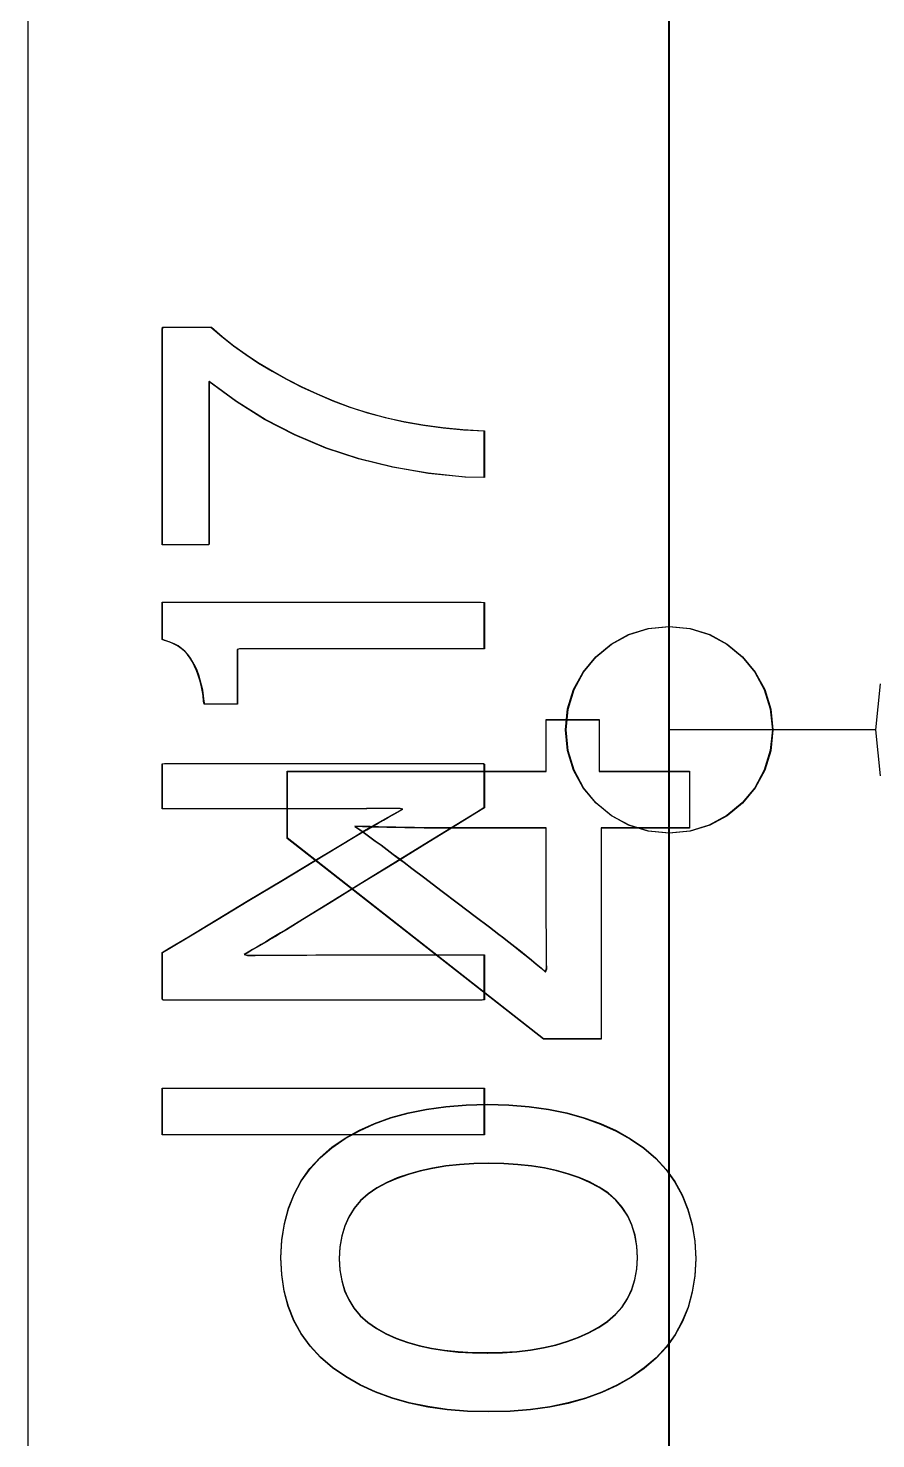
# Model space of a CAD drawing. Extents: x 1 to 47.7, y 0.2 to 35.
# Drawn here: x 34.5485 to 34.7533, y 16.0644 to 16.4053 of the extents above; entities that cross this region are included whole.
import ezdxf

# ---------------------------------------------------------------- set-up
doc = ezdxf.new("R2010")
doc.units = 0
doc.header["$MEASUREMENT"] = 0
for name, color, linetype in [('5_1___24__TARGET_LEDS___12', 7, 'CONTINUOUS'), ('6_2___8__INDEPENDENT_INPUT', 7, 'CONTINUOUS'), ('6_3___8__OPTOISO_INDEPENDE', 7, 'CONTINUOUS'), ('6_4___24__OPTOISO_INDEPEND', 7, 'CONTINUOUS'), ('6_5___8__INDEPENDENT_INPUT', 7, 'CONTINUOUS'), ('6_6___8__INDEPENDENT_INPUT', 7, 'CONTINUOUS'), ('6_7___8__OPTOISO_INDEPENDE', 7, 'CONTINUOUS'), ('6_8___8__OPTOISO_INDEPENDE', 7, 'CONTINUOUS'), ('8_0_____DWG', 7, 'CONTINUOUS')]:
    doc.layers.add(name, color=color, linetype=linetype)

msp = doc.modelspace()

# ---------------------------------------------------------------- linework, layer by layer
at = {"layer": '5_1___24__TARGET_LEDS___12'}
for points in [[(34.7534, 16.23572), (34.70342, 16.23572), (34.70344, 16.53572)], [(34.7534, 15.93573), (34.70342, 15.93573), (34.70342, 16.23572)], [(34.65869, 16.1379), (34.58095, 16.1379), (34.58095, 16.14918), (34.65869, 16.14918), (34.65869, 16.1379)]]:
    msp.add_lwpolyline(points, dxfattribs=at)
for points in [[(34.59272, 16.33306), (34.59537, 16.33077), (34.59818, 16.32856), (34.60114, 16.32642), (34.60426, 16.32436), (34.60754, 16.32238), (34.61097, 16.32048), (34.61456, 16.31865), (34.6183, 16.31691), (34.62221, 16.31524), (34.62628, 16.31372), (34.63049, 16.31238), (34.63484, 16.31121), (34.63933, 16.31021), (34.64396, 16.30939), (34.64873, 16.30875), (34.65364, 16.30828), (34.65869, 16.30798), (34.65869, 16.30755), (34.65869, 16.30639), (34.65869, 16.30473), (34.65869, 16.30279), (34.65869, 16.30079), (34.65869, 16.29897), (34.65869, 16.29753), (34.65869, 16.2967), (34.65412, 16.29683), (34.64522, 16.29773), (34.63665, 16.2992), (34.62842, 16.30123), (34.62052, 16.30384), (34.61295, 16.30701), (34.60571, 16.31074), (34.5988, 16.31505), (34.59223, 16.31992), (34.59223, 16.31841), (34.59223, 16.31439), (34.59223, 16.30864), (34.59223, 16.30192), (34.59223, 16.29501), (34.59223, 16.28868), (34.59223, 16.2837), (34.59223, 16.28084), (34.59212, 16.28045), (34.5913, 16.28045), (34.58988, 16.28045), (34.58807, 16.28045), (34.58609, 16.28045), (34.58417, 16.28045), (34.58253, 16.28045), (34.58138, 16.28045), (34.58095, 16.28045), (34.58095, 16.28246), (34.58095, 16.28782), (34.58095, 16.29548), (34.58095, 16.30444), (34.58095, 16.31365), (34.58095, 16.32209), (34.58095, 16.32873), (34.58095, 16.33254), (34.58106, 16.33306), (34.58192, 16.33306), (34.5834, 16.33306), (34.58529, 16.33306), (34.58735, 16.33306), (34.58935, 16.33306), (34.59107, 16.33306), (34.59227, 16.33306)], [(34.65869, 16.2553), (34.65641, 16.2553), (34.65034, 16.2553), (34.64165, 16.2553), (34.63151, 16.2553), (34.62107, 16.2553), (34.61151, 16.2553), (34.60398, 16.2553), (34.59966, 16.2553), (34.59907, 16.25517), (34.59907, 16.2542), (34.59907, 16.25252), (34.59907, 16.25038), (34.59907, 16.24804), (34.59907, 16.24577), (34.59907, 16.24383), (34.59907, 16.24247), (34.59907, 16.24196), (34.59876, 16.24196), (34.59794, 16.24196), (34.59677, 16.24196), (34.59541, 16.24196), (34.594, 16.24196), (34.59271, 16.24196), (34.5917, 16.24196), (34.59112, 16.24196), (34.59098, 16.24265), (34.59083, 16.244), (34.59062, 16.2453), (34.59036, 16.24655), (34.59005, 16.24777), (34.58968, 16.24893), (34.58927, 16.25005), (34.58879, 16.25112), (34.58827, 16.25214), (34.58771, 16.25309), (34.58707, 16.25395), (34.58635, 16.25473), (34.58554, 16.25542), (34.58466, 16.25602), (34.5837, 16.25654), (34.58266, 16.25697), (34.58154, 16.25732), (34.58095, 16.25755), (34.58095, 16.25821), (34.58095, 16.25936), (34.58095, 16.26083), (34.58095, 16.26243), (34.58095, 16.26398), (34.58095, 16.26531), (34.58095, 16.26624), (34.58095, 16.26659), (34.58392, 16.26659), (34.59183, 16.26659), (34.60316, 16.26659), (34.61639, 16.26659), (34.63, 16.26659), (34.64247, 16.26659), (34.65228, 16.26659), (34.65792, 16.26659), (34.65869, 16.26648), (34.65869, 16.26566), (34.65869, 16.26423), (34.65869, 16.26242), (34.65869, 16.26045), (34.65869, 16.25853), (34.65869, 16.25688), (34.65869, 16.25574)], [(34.70342, 16.26073), (34.70846, 16.26022), (34.71315, 16.25877), (34.7174, 16.25646), (34.7211, 16.25341), (34.72415, 16.24971), (34.72646, 16.24547), (34.72791, 16.24078), (34.72842, 16.23575), (34.72791, 16.2307), (34.72646, 16.22601), (34.72415, 16.22176), (34.7211, 16.21806), (34.7174, 16.215), (34.71315, 16.2127), (34.70846, 16.21125), (34.70342, 16.21074), (34.69838, 16.21125), (34.69369, 16.2127), (34.68945, 16.215), (34.68575, 16.21806), (34.68269, 16.22176), (34.68039, 16.22601), (34.67893, 16.2307), (34.67843, 16.23575), (34.67893, 16.24078), (34.68039, 16.24547), (34.68269, 16.24971), (34.68575, 16.25341), (34.68945, 16.25646), (34.69369, 16.25877), (34.69838, 16.26022)], [(34.65869, 16.21689), (34.65691, 16.2158), (34.65217, 16.21287), (34.64533, 16.20867), (34.6373, 16.20373), (34.62895, 16.19859), (34.62118, 16.1938), (34.61485, 16.1899), (34.61086, 16.18745), (34.60958, 16.18666), (34.60836, 16.18593), (34.60717, 16.18522), (34.60602, 16.18454), (34.6049, 16.18388), (34.60382, 16.18324), (34.60278, 16.18263), (34.60177, 16.18205), (34.60079, 16.18148), (34.60142, 16.18125), (34.60329, 16.18125), (34.60522, 16.18126), (34.60721, 16.18126), (34.60926, 16.18127), (34.61137, 16.18129), (34.61353, 16.18131), (34.61576, 16.18133), (34.61805, 16.18135), (34.61947, 16.18136), (34.62309, 16.18136), (34.62854, 16.18136), (34.63508, 16.18136), (34.64199, 16.18136), (34.64853, 16.18136), (34.65398, 16.18136), (34.6576, 16.18136), (34.65869, 16.18135), (34.65869, 16.18084), (34.65869, 16.17969), (34.65869, 16.17811), (34.65869, 16.17628), (34.65869, 16.17441), (34.65869, 16.1727), (34.65869, 16.17134), (34.65869, 16.17053), (34.65815, 16.1704), (34.65311, 16.1704), (34.64394, 16.1704), (34.63206, 16.1704), (34.61886, 16.1704), (34.60577, 16.1704), (34.59419, 16.1704), (34.58552, 16.1704), (34.58119, 16.1704), (34.58095, 16.17062), (34.58095, 16.17156), (34.58095, 16.17305), (34.58095, 16.17489), (34.58095, 16.17686), (34.58095, 16.17876), (34.58095, 16.18037), (34.58095, 16.18149), (34.58095, 16.18191), (34.58268, 16.18296), (34.5873, 16.18574), (34.59395, 16.18975), (34.60176, 16.19447), (34.60989, 16.19937), (34.61746, 16.20393), (34.62362, 16.20764), (34.6275, 16.20999), (34.62883, 16.21078), (34.63027, 16.21162), (34.63166, 16.21243), (34.633, 16.2132), (34.63429, 16.21394), (34.63554, 16.21464), (34.63673, 16.21531), (34.63787, 16.21594), (34.63896, 16.21654), (34.63834, 16.21677), (34.63642, 16.21675), (34.63443, 16.21673), (34.6324, 16.21671), (34.63031, 16.2167), (34.62816, 16.21669), (34.62596, 16.21668), (34.62371, 16.21668), (34.6214, 16.21667), (34.61998, 16.21667), (34.61638, 16.21667), (34.61096, 16.21667), (34.60444, 16.21667), (34.59757, 16.21667), (34.59106, 16.21667), (34.58564, 16.21667), (34.58203, 16.21667), (34.58095, 16.21668), (34.58095, 16.21719), (34.58095, 16.21834), (34.58095, 16.21992), (34.58095, 16.22175), (34.58095, 16.22362), (34.58095, 16.22533), (34.58095, 16.22669), (34.58095, 16.2275), (34.58149, 16.22763), (34.58653, 16.22763), (34.5957, 16.22763), (34.60758, 16.22763), (34.62077, 16.22763), (34.63387, 16.22763), (34.64545, 16.22763), (34.65411, 16.22763), (34.65845, 16.22763), (34.65869, 16.22743), (34.65869, 16.22655), (34.65869, 16.22516), (34.65869, 16.22344), (34.65869, 16.2216), (34.65869, 16.21983), (34.65869, 16.21833), (34.65869, 16.21728)]]:
    msp.add_lwpolyline(points, close=True, dxfattribs=at)
at = {"layer": '6_2___8__INDEPENDENT_INPUT'}
msp.add_lwpolyline([(34.68641, 16.22578), (34.70825, 16.22578), (34.70825, 16.21208), (34.68689, 16.21208), (34.68689, 16.16111), (34.67299, 16.16111), (34.61107, 16.20962), (34.61107, 16.22578), (34.6736, 16.22578), (34.6736, 16.23824), (34.68641, 16.23824), (34.68641, 16.22578)], dxfattribs=at)
for points in [[(34.62743, 16.21247), (34.62856, 16.21168), (34.62975, 16.21083), (34.63101, 16.20992), (34.63233, 16.20896), (34.63372, 16.20794), (34.63517, 16.20686), (34.63669, 16.20573), (34.63827, 16.20454), (34.63928, 16.20377), (34.64115, 16.20235), (34.64429, 16.19998), (34.64821, 16.197), (34.65243, 16.1938), (34.65649, 16.19072), (34.6599, 16.18814), (34.66218, 16.18641), (34.66309, 16.18572), (34.66461, 16.18455), (34.66607, 16.18341), (34.66746, 16.18231), (34.66879, 16.18124), (34.67005, 16.1802), (34.67125, 16.1792), (34.67238, 16.17822), (34.67344, 16.17728), (34.67373, 16.17812), (34.67373, 16.17973), (34.67372, 16.1814), (34.67371, 16.18313), (34.67369, 16.18493), (34.67367, 16.18679), (34.67365, 16.18872), (34.67362, 16.19072), (34.6736, 16.19225), (34.6736, 16.19343), (34.6736, 16.19578), (34.6736, 16.19889), (34.6736, 16.20238), (34.6736, 16.20584), (34.6736, 16.20887), (34.6736, 16.21108), (34.6736, 16.21206), (34.67278, 16.21208), (34.67007, 16.21208), (34.66603, 16.21208), (34.66121, 16.21208), (34.65619, 16.21208), (34.65153, 16.21208), (34.64781, 16.21208), (34.6456, 16.21208), (34.64417, 16.21209), (34.64179, 16.21213), (34.63948, 16.21217), (34.63726, 16.21221), (34.63513, 16.21226), (34.63308, 16.21231), (34.63111, 16.21236), (34.62923, 16.21241)], [(34.65949, 16.14528), (34.66464, 16.14515), (34.66955, 16.14476), (34.67422, 16.14411), (34.67865, 16.1432), (34.68284, 16.14202), (34.68679, 16.14059), (34.69051, 16.1389), (34.69399, 16.13695), (34.69722, 16.13473), (34.7001, 16.13226), (34.70261, 16.12954), (34.70474, 16.12657), (34.7065, 16.12335), (34.70789, 16.11989), (34.7089, 16.11618), (34.70954, 16.11222), (34.70981, 16.10802), (34.70955, 16.10386), (34.70891, 16.09994), (34.70791, 16.09626), (34.70653, 16.09283), (34.70479, 16.08965), (34.70267, 16.08671), (34.70019, 16.08401), (34.69734, 16.08155), (34.69416, 16.07934), (34.69073, 16.07739), (34.68706, 16.0757), (34.68313, 16.07427), (34.67896, 16.0731), (34.67454, 16.07219), (34.66986, 16.07154), (34.66494, 16.07115), (34.65976, 16.07102), (34.6546, 16.07115), (34.64968, 16.07155), (34.645, 16.07221), (34.64056, 16.07313), (34.63636, 16.07432), (34.6324, 16.07577), (34.62868, 16.07749), (34.6252, 16.07947), (34.62196, 16.0817), (34.61907, 16.08418), (34.61656, 16.08691), (34.61444, 16.08987), (34.61269, 16.09307), (34.61132, 16.09651), (34.61034, 16.1002), (34.60973, 16.10412), (34.60951, 16.10828), (34.60976, 16.11248), (34.61038, 16.11643), (34.61136, 16.12013), (34.61272, 16.12358), (34.61445, 16.12678), (34.61655, 16.12973), (34.61902, 16.13243), (34.62186, 16.13487), (34.62504, 16.13706), (34.62848, 16.13899), (34.63217, 16.14065), (34.6361, 16.14207), (34.64028, 16.14322), (34.64471, 16.14412), (34.64939, 16.14476), (34.65432, 16.14515)], [(34.65976, 16.13104), (34.65614, 16.13096), (34.65268, 16.13074), (34.64936, 16.13038), (34.6462, 16.12987), (34.6432, 16.12922), (34.64034, 16.12842), (34.63764, 16.12747), (34.63509, 16.12637), (34.63271, 16.12511), (34.63061, 16.12365), (34.62878, 16.122), (34.62722, 16.12015), (34.62595, 16.11811), (34.62495, 16.11588), (34.62423, 16.11345), (34.62378, 16.11083), (34.62362, 16.10802), (34.62378, 16.10525), (34.62422, 16.10267), (34.62493, 16.10028), (34.62592, 16.09808), (34.62718, 16.09606), (34.62871, 16.09424), (34.63052, 16.09261), (34.63259, 16.09117), (34.63492, 16.0899), (34.63742, 16.08879), (34.64009, 16.08782), (34.64291, 16.08701), (34.6459, 16.08635), (34.64905, 16.08585), (34.65237, 16.0855), (34.65585, 16.0853), (34.65949, 16.08526), (34.66309, 16.08534), (34.66653, 16.08556), (34.66982, 16.08594), (34.67295, 16.08648), (34.67593, 16.08717), (34.67875, 16.08801), (34.68141, 16.089), (34.68392, 16.09015), (34.68631, 16.09144), (34.68848, 16.09289), (34.69037, 16.09453), (34.69198, 16.09636), (34.6933, 16.09837), (34.69433, 16.10057), (34.69507, 16.10295), (34.69553, 16.10552), (34.69571, 16.10828), (34.69554, 16.11109), (34.69508, 16.1137), (34.69435, 16.11612), (34.69333, 16.11834), (34.69203, 16.12037), (34.69044, 16.1222), (34.68858, 16.12383), (34.68643, 16.12526), (34.68407, 16.12649), (34.68159, 16.12756), (34.67895, 16.12848), (34.67615, 16.12926), (34.6732, 16.1299), (34.67008, 16.1304), (34.6668, 16.13075), (34.66336, 16.13096)]]:
    msp.add_lwpolyline(points, close=True, dxfattribs=at)
at = {"layer": '6_3___8__OPTOISO_INDEPENDE'}
msp.add_lwpolyline([(34.68641, 16.22578), (34.70825, 16.22578), (34.70825, 16.21208), (34.68689, 16.21208), (34.68689, 16.16111), (34.67299, 16.16111), (34.61107, 16.20962), (34.61107, 16.22578), (34.6736, 16.22578), (34.6736, 16.23824), (34.68641, 16.23824), (34.68641, 16.22578)], dxfattribs=at)
for points in [[(34.62743, 16.21247), (34.62856, 16.21168), (34.62975, 16.21083), (34.63101, 16.20992), (34.63233, 16.20896), (34.63372, 16.20794), (34.63517, 16.20686), (34.63669, 16.20573), (34.63827, 16.20454), (34.63928, 16.20377), (34.64115, 16.20235), (34.64429, 16.19998), (34.64821, 16.197), (34.65243, 16.1938), (34.65649, 16.19072), (34.6599, 16.18814), (34.66218, 16.18641), (34.66309, 16.18572), (34.66461, 16.18455), (34.66607, 16.18341), (34.66746, 16.18231), (34.66879, 16.18124), (34.67005, 16.1802), (34.67125, 16.1792), (34.67238, 16.17822), (34.67344, 16.17728), (34.67373, 16.17812), (34.67373, 16.17973), (34.67372, 16.1814), (34.67371, 16.18313), (34.67369, 16.18493), (34.67367, 16.18679), (34.67365, 16.18872), (34.67362, 16.19072), (34.6736, 16.19225), (34.6736, 16.19343), (34.6736, 16.19578), (34.6736, 16.19889), (34.6736, 16.20238), (34.6736, 16.20584), (34.6736, 16.20887), (34.6736, 16.21108), (34.6736, 16.21206), (34.67278, 16.21208), (34.67007, 16.21208), (34.66603, 16.21208), (34.66121, 16.21208), (34.65619, 16.21208), (34.65153, 16.21208), (34.64781, 16.21208), (34.6456, 16.21208), (34.64417, 16.21209), (34.64179, 16.21213), (34.63948, 16.21217), (34.63726, 16.21221), (34.63513, 16.21226), (34.63308, 16.21231), (34.63111, 16.21236), (34.62923, 16.21241)], [(34.65949, 16.14528), (34.66464, 16.14515), (34.66955, 16.14476), (34.67422, 16.14411), (34.67865, 16.1432), (34.68284, 16.14202), (34.68679, 16.14059), (34.69051, 16.1389), (34.69399, 16.13695), (34.69722, 16.13473), (34.7001, 16.13226), (34.70261, 16.12954), (34.70474, 16.12657), (34.7065, 16.12335), (34.70789, 16.11989), (34.7089, 16.11618), (34.70954, 16.11222), (34.70981, 16.10802), (34.70955, 16.10386), (34.70891, 16.09994), (34.70791, 16.09626), (34.70653, 16.09283), (34.70479, 16.08965), (34.70267, 16.08671), (34.70019, 16.08401), (34.69734, 16.08155), (34.69416, 16.07934), (34.69073, 16.07739), (34.68706, 16.0757), (34.68313, 16.07427), (34.67896, 16.0731), (34.67454, 16.07219), (34.66986, 16.07154), (34.66494, 16.07115), (34.65976, 16.07102), (34.6546, 16.07115), (34.64968, 16.07155), (34.645, 16.07221), (34.64056, 16.07313), (34.63636, 16.07432), (34.6324, 16.07577), (34.62868, 16.07749), (34.6252, 16.07947), (34.62196, 16.0817), (34.61907, 16.08418), (34.61656, 16.08691), (34.61444, 16.08987), (34.61269, 16.09307), (34.61132, 16.09651), (34.61034, 16.1002), (34.60973, 16.10412), (34.60951, 16.10828), (34.60976, 16.11248), (34.61038, 16.11643), (34.61136, 16.12013), (34.61272, 16.12358), (34.61445, 16.12678), (34.61655, 16.12973), (34.61902, 16.13243), (34.62186, 16.13487), (34.62504, 16.13706), (34.62848, 16.13899), (34.63217, 16.14065), (34.6361, 16.14207), (34.64028, 16.14322), (34.64471, 16.14412), (34.64939, 16.14476), (34.65432, 16.14515)], [(34.65976, 16.13104), (34.65614, 16.13096), (34.65268, 16.13074), (34.64936, 16.13038), (34.6462, 16.12987), (34.6432, 16.12922), (34.64034, 16.12842), (34.63764, 16.12747), (34.63509, 16.12637), (34.63271, 16.12511), (34.63061, 16.12365), (34.62878, 16.122), (34.62722, 16.12015), (34.62595, 16.11811), (34.62495, 16.11588), (34.62423, 16.11345), (34.62378, 16.11083), (34.62362, 16.10802), (34.62378, 16.10525), (34.62422, 16.10267), (34.62493, 16.10028), (34.62592, 16.09808), (34.62718, 16.09606), (34.62871, 16.09424), (34.63052, 16.09261), (34.63259, 16.09117), (34.63492, 16.0899), (34.63742, 16.08879), (34.64009, 16.08782), (34.64291, 16.08701), (34.6459, 16.08635), (34.64905, 16.08585), (34.65237, 16.0855), (34.65585, 16.0853), (34.65949, 16.08526), (34.66309, 16.08534), (34.66653, 16.08556), (34.66982, 16.08594), (34.67295, 16.08648), (34.67593, 16.08717), (34.67875, 16.08801), (34.68141, 16.089), (34.68392, 16.09015), (34.68631, 16.09144), (34.68848, 16.09289), (34.69037, 16.09453), (34.69198, 16.09636), (34.6933, 16.09837), (34.69433, 16.10057), (34.69507, 16.10295), (34.69553, 16.10552), (34.69571, 16.10828), (34.69554, 16.11109), (34.69508, 16.1137), (34.69435, 16.11612), (34.69333, 16.11834), (34.69203, 16.12037), (34.69044, 16.1222), (34.68858, 16.12383), (34.68643, 16.12526), (34.68407, 16.12649), (34.68159, 16.12756), (34.67895, 16.12848), (34.67615, 16.12926), (34.6732, 16.1299), (34.67008, 16.1304), (34.6668, 16.13075), (34.66336, 16.13096)]]:
    msp.add_lwpolyline(points, close=True, dxfattribs=at)
at = {"layer": '6_4___24__OPTOISO_INDEPEND'}
for points in [[(34.75327, 16.23574), (34.70329, 16.23574), (34.70331, 16.53573)], [(34.75439, 16.22465), (34.75327, 16.23574), (34.75439, 16.24683)], [(34.75327, 15.93574), (34.70329, 15.93574), (34.70329, 16.23574)], [(34.65857, 16.13791), (34.58082, 16.13791), (34.58082, 16.1492), (34.65857, 16.1492), (34.65857, 16.13791)]]:
    msp.add_lwpolyline(points, dxfattribs=at)
for points in [[(34.5926, 16.33308), (34.59525, 16.33078), (34.59806, 16.32857), (34.60102, 16.32643), (34.60414, 16.32437), (34.60742, 16.32239), (34.61085, 16.32049), (34.61443, 16.31867), (34.61817, 16.31692), (34.62209, 16.31526), (34.62616, 16.31374), (34.63037, 16.31239), (34.63472, 16.31122), (34.63921, 16.31023), (34.64384, 16.30941), (34.64861, 16.30877), (34.65352, 16.30829), (34.65857, 16.308), (34.65857, 16.30756), (34.65857, 16.3064), (34.65857, 16.30474), (34.65857, 16.3028), (34.65857, 16.30081), (34.65857, 16.29898), (34.65857, 16.29754), (34.65857, 16.29672), (34.654, 16.29684), (34.6451, 16.29774), (34.63653, 16.29921), (34.6283, 16.30125), (34.62039, 16.30385), (34.61282, 16.30702), (34.60559, 16.31076), (34.59868, 16.31506), (34.59211, 16.31993), (34.59211, 16.31842), (34.59211, 16.31441), (34.59211, 16.30865), (34.59211, 16.30194), (34.59211, 16.29503), (34.59211, 16.2887), (34.59211, 16.28372), (34.59211, 16.28086), (34.592, 16.28046), (34.59118, 16.28046), (34.58975, 16.28046), (34.58794, 16.28046), (34.58597, 16.28046), (34.58405, 16.28046), (34.5824, 16.28046), (34.58126, 16.28046), (34.58082, 16.28046), (34.58082, 16.28248), (34.58082, 16.28783), (34.58082, 16.2955), (34.58082, 16.30445), (34.58082, 16.31366), (34.58082, 16.3221), (34.58082, 16.32874), (34.58082, 16.33255), (34.58094, 16.33308), (34.58179, 16.33308), (34.58328, 16.33308), (34.58517, 16.33308), (34.58723, 16.33308), (34.58923, 16.33308), (34.59095, 16.33308), (34.59215, 16.33308)], [(34.65857, 16.25532), (34.65629, 16.25532), (34.65022, 16.25532), (34.64153, 16.25532), (34.63138, 16.25532), (34.62095, 16.25532), (34.61138, 16.25532), (34.60386, 16.25532), (34.59954, 16.25532), (34.59894, 16.25518), (34.59894, 16.25422), (34.59894, 16.25253), (34.59894, 16.25039), (34.59894, 16.24806), (34.59894, 16.24578), (34.59894, 16.24384), (34.59894, 16.24248), (34.59894, 16.24197), (34.59864, 16.24197), (34.59782, 16.24197), (34.59665, 16.24197), (34.59528, 16.24197), (34.59388, 16.24197), (34.59259, 16.24197), (34.59158, 16.24197), (34.591, 16.24197), (34.59086, 16.24266), (34.5907, 16.24401), (34.5905, 16.24532), (34.59024, 16.24657), (34.58993, 16.24778), (34.58956, 16.24895), (34.58914, 16.25006), (34.58867, 16.25113), (34.58815, 16.25216), (34.58759, 16.2531), (34.58694, 16.25397), (34.58622, 16.25474), (34.58542, 16.25543), (34.58454, 16.25604), (34.58358, 16.25656), (34.58254, 16.25699), (34.58141, 16.25733), (34.58082, 16.25756), (34.58082, 16.25823), (34.58082, 16.25938), (34.58082, 16.26084), (34.58082, 16.26244), (34.58082, 16.26399), (34.58082, 16.26532), (34.58082, 16.26625), (34.58082, 16.2666), (34.5838, 16.2666), (34.59171, 16.2666), (34.60304, 16.2666), (34.61627, 16.2666), (34.62988, 16.2666), (34.64235, 16.2666), (34.65216, 16.2666), (34.65779, 16.2666), (34.65857, 16.26649), (34.65857, 16.26567), (34.65857, 16.26425), (34.65857, 16.26244), (34.65857, 16.26046), (34.65857, 16.25854), (34.65857, 16.2569), (34.65857, 16.25575)], [(34.70329, 16.26075), (34.70833, 16.26024), (34.71302, 16.25878), (34.71727, 16.25648), (34.72097, 16.25342), (34.72402, 16.24972), (34.72633, 16.24548), (34.72778, 16.24079), (34.72829, 16.23576), (34.72778, 16.23072), (34.72633, 16.22602), (34.72402, 16.22177), (34.72097, 16.21807), (34.71727, 16.21502), (34.71302, 16.21272), (34.70833, 16.21126), (34.70329, 16.21075), (34.69825, 16.21126), (34.69356, 16.21272), (34.68932, 16.21502), (34.68562, 16.21807), (34.68256, 16.22177), (34.68026, 16.22602), (34.6788, 16.23072), (34.6783, 16.23576), (34.6788, 16.24079), (34.68026, 16.24548), (34.68256, 16.24972), (34.68562, 16.25342), (34.68932, 16.25648), (34.69356, 16.25878), (34.69825, 16.26024)], [(34.65857, 16.21691), (34.65679, 16.21581), (34.65204, 16.21289), (34.64521, 16.20868), (34.63718, 16.20374), (34.62883, 16.1986), (34.62105, 16.19381), (34.61473, 16.18992), (34.61074, 16.18746), (34.60945, 16.18668), (34.60823, 16.18594), (34.60705, 16.18524), (34.6059, 16.18455), (34.60478, 16.18389), (34.6037, 16.18326), (34.60266, 16.18265), (34.60164, 16.18206), (34.60067, 16.1815), (34.6013, 16.18126), (34.60317, 16.18126), (34.6051, 16.18127), (34.60709, 16.18128), (34.60914, 16.18129), (34.61125, 16.1813), (34.61342, 16.18132), (34.61565, 16.18134), (34.61794, 16.18137), (34.61937, 16.18137), (34.62298, 16.18137), (34.62843, 16.18137), (34.63497, 16.18137), (34.64187, 16.18137), (34.64841, 16.18137), (34.65386, 16.18137), (34.65748, 16.18137), (34.65857, 16.18136), (34.65857, 16.18085), (34.65857, 16.17971), (34.65857, 16.17812), (34.65857, 16.17629), (34.65857, 16.17442), (34.65857, 16.17271), (34.65857, 16.17135), (34.65857, 16.17055), (34.65802, 16.17041), (34.65299, 16.17041), (34.64382, 16.17041), (34.63194, 16.17041), (34.61874, 16.17041), (34.60565, 16.17041), (34.59406, 16.17041), (34.5854, 16.17041), (34.58107, 16.17041), (34.58082, 16.17063), (34.58082, 16.17157), (34.58082, 16.17307), (34.58082, 16.1749), (34.58082, 16.17687), (34.58082, 16.17877), (34.58082, 16.18038), (34.58082, 16.18151), (34.58082, 16.18193), (34.58256, 16.18297), (34.58718, 16.18576), (34.59383, 16.18977), (34.60164, 16.19448), (34.60977, 16.19938), (34.61734, 16.20394), (34.6235, 16.20766), (34.62738, 16.21), (34.6287, 16.21079), (34.63014, 16.21163), (34.63154, 16.21244), (34.63288, 16.21321), (34.63417, 16.21395), (34.63541, 16.21465), (34.63661, 16.21532), (34.63775, 16.21595), (34.63884, 16.21655), (34.63822, 16.21678), (34.63629, 16.21676), (34.63431, 16.21674), (34.63228, 16.21673), (34.63019, 16.21671), (34.62804, 16.2167), (34.62584, 16.2167), (34.62359, 16.21669), (34.62128, 16.21669), (34.61986, 16.21669), (34.61625, 16.21669), (34.61083, 16.21669), (34.60432, 16.21669), (34.59745, 16.21669), (34.59093, 16.21669), (34.58551, 16.21669), (34.58191, 16.21669), (34.58082, 16.2167), (34.58082, 16.2172), (34.58082, 16.21835), (34.58082, 16.21994), (34.58082, 16.22176), (34.58082, 16.22363), (34.58082, 16.22535), (34.58082, 16.22671), (34.58082, 16.22751), (34.58137, 16.22765), (34.58641, 16.22765), (34.59557, 16.22765), (34.60746, 16.22765), (34.62065, 16.22765), (34.63375, 16.22765), (34.64533, 16.22765), (34.65399, 16.22765), (34.65832, 16.22765), (34.65857, 16.22744), (34.65857, 16.22656), (34.65857, 16.22517), (34.65857, 16.22346), (34.65857, 16.22162), (34.65857, 16.21985), (34.65857, 16.21834), (34.65857, 16.2173)]]:
    msp.add_lwpolyline(points, close=True, dxfattribs=at)
at = {"layer": '6_5___8__INDEPENDENT_INPUT'}
msp.add_lwpolyline([(34.68641, 16.22568), (34.70825, 16.22568), (34.70825, 16.21198), (34.68689, 16.21198), (34.68689, 16.16101), (34.67299, 16.16101), (34.61107, 16.20953), (34.61107, 16.22568), (34.6736, 16.22568), (34.6736, 16.23815), (34.68641, 16.23815), (34.68641, 16.22568)], dxfattribs=at)
for points in [[(34.62743, 16.21238), (34.62856, 16.21158), (34.62975, 16.21074), (34.63101, 16.20983), (34.63233, 16.20887), (34.63372, 16.20785), (34.63517, 16.20677), (34.63669, 16.20563), (34.63827, 16.20444), (34.63928, 16.20367), (34.64115, 16.20226), (34.64429, 16.19988), (34.64821, 16.19691), (34.65243, 16.1937), (34.65649, 16.19063), (34.6599, 16.18804), (34.66218, 16.18632), (34.66309, 16.18562), (34.66461, 16.18445), (34.66607, 16.18332), (34.66746, 16.18222), (34.66879, 16.18115), (34.67005, 16.18011), (34.67125, 16.1791), (34.67238, 16.17813), (34.67344, 16.17718), (34.67373, 16.17803), (34.67373, 16.17963), (34.67372, 16.1813), (34.67371, 16.18304), (34.67369, 16.18484), (34.67367, 16.1867), (34.67365, 16.18863), (34.67362, 16.19062), (34.6736, 16.19215), (34.6736, 16.19333), (34.6736, 16.19568), (34.6736, 16.1988), (34.6736, 16.20229), (34.6736, 16.20575), (34.6736, 16.20878), (34.6736, 16.21098), (34.6736, 16.21196), (34.67278, 16.21198), (34.67007, 16.21198), (34.66603, 16.21198), (34.66121, 16.21198), (34.65619, 16.21198), (34.65153, 16.21198), (34.64781, 16.21198), (34.6456, 16.21198), (34.64417, 16.212), (34.64179, 16.21203), (34.63948, 16.21207), (34.63726, 16.21212), (34.63513, 16.21216), (34.63308, 16.21221), (34.63111, 16.21226), (34.62923, 16.21232)], [(34.65949, 16.14518), (34.66464, 16.14505), (34.66955, 16.14466), (34.67422, 16.14401), (34.67865, 16.1431), (34.68284, 16.14193), (34.68679, 16.1405), (34.69051, 16.13881), (34.69399, 16.13686), (34.69722, 16.13464), (34.7001, 16.13217), (34.70261, 16.12944), (34.70474, 16.12648), (34.7065, 16.12326), (34.70789, 16.1198), (34.7089, 16.11609), (34.70954, 16.11213), (34.70981, 16.10792), (34.70955, 16.10376), (34.70891, 16.09984), (34.70791, 16.09617), (34.70653, 16.09274), (34.70479, 16.08955), (34.70267, 16.08661), (34.70019, 16.08391), (34.69734, 16.08146), (34.69416, 16.07925), (34.69073, 16.0773), (34.68706, 16.07561), (34.68313, 16.07418), (34.67896, 16.073), (34.67454, 16.07209), (34.66986, 16.07144), (34.66494, 16.07105), (34.65976, 16.07092), (34.6546, 16.07106), (34.64968, 16.07145), (34.645, 16.07211), (34.64056, 16.07304), (34.63636, 16.07423), (34.6324, 16.07568), (34.62868, 16.07739), (34.6252, 16.07937), (34.62196, 16.08161), (34.61907, 16.08409), (34.61656, 16.08681), (34.61444, 16.08977), (34.61269, 16.09298), (34.61132, 16.09642), (34.61034, 16.1001), (34.60973, 16.10402), (34.60951, 16.10818), (34.60976, 16.11238), (34.61038, 16.11634), (34.61136, 16.12004), (34.61272, 16.12349), (34.61445, 16.12669), (34.61655, 16.12964), (34.61902, 16.13233), (34.62186, 16.13478), (34.62504, 16.13696), (34.62848, 16.13889), (34.63217, 16.14056), (34.6361, 16.14197), (34.64028, 16.14313), (34.64471, 16.14403), (34.64939, 16.14467), (34.65432, 16.14505)], [(34.65976, 16.13094), (34.65614, 16.13087), (34.65268, 16.13065), (34.64936, 16.13029), (34.6462, 16.12978), (34.6432, 16.12912), (34.64034, 16.12832), (34.63764, 16.12737), (34.63509, 16.12628), (34.63271, 16.12502), (34.63061, 16.12356), (34.62878, 16.1219), (34.62722, 16.12006), (34.62595, 16.11802), (34.62495, 16.11578), (34.62423, 16.11336), (34.62378, 16.11074), (34.62362, 16.10792), (34.62378, 16.10516), (34.62422, 16.10258), (34.62493, 16.10018), (34.62592, 16.09798), (34.62718, 16.09597), (34.62871, 16.09415), (34.63052, 16.09252), (34.63259, 16.09108), (34.63492, 16.08981), (34.63742, 16.08869), (34.64009, 16.08773), (34.64291, 16.08691), (34.6459, 16.08626), (34.64905, 16.08575), (34.65237, 16.0854), (34.65585, 16.08521), (34.65949, 16.08516), (34.66309, 16.08524), (34.66653, 16.08547), (34.66982, 16.08585), (34.67295, 16.08638), (34.67593, 16.08707), (34.67875, 16.08791), (34.68141, 16.08891), (34.68392, 16.09005), (34.68631, 16.09134), (34.68848, 16.0928), (34.69037, 16.09444), (34.69198, 16.09626), (34.6933, 16.09828), (34.69433, 16.10047), (34.69507, 16.10286), (34.69553, 16.10543), (34.69571, 16.10818), (34.69554, 16.11099), (34.69508, 16.11361), (34.69435, 16.11603), (34.69333, 16.11825), (34.69203, 16.12027), (34.69044, 16.1221), (34.68858, 16.12373), (34.68643, 16.12517), (34.68407, 16.1264), (34.68159, 16.12746), (34.67895, 16.12839), (34.67615, 16.12917), (34.6732, 16.12981), (34.67008, 16.1303), (34.6668, 16.13066), (34.66336, 16.13087)]]:
    msp.add_lwpolyline(points, close=True, dxfattribs=at)
at = {"layer": '6_6___8__INDEPENDENT_INPUT'}
msp.add_lwpolyline([(34.68641, 16.22578), (34.70825, 16.22578), (34.70825, 16.21208), (34.68689, 16.21208), (34.68689, 16.16111), (34.67299, 16.16111), (34.61107, 16.20962), (34.61107, 16.22578), (34.6736, 16.22578), (34.6736, 16.23824), (34.68641, 16.23824), (34.68641, 16.22578)], dxfattribs=at)
for points in [[(34.62743, 16.21247), (34.62856, 16.21168), (34.62975, 16.21083), (34.63101, 16.20992), (34.63233, 16.20896), (34.63372, 16.20794), (34.63517, 16.20686), (34.63669, 16.20573), (34.63827, 16.20454), (34.63928, 16.20377), (34.64115, 16.20235), (34.64429, 16.19998), (34.64821, 16.197), (34.65243, 16.1938), (34.65649, 16.19072), (34.6599, 16.18814), (34.66218, 16.18641), (34.66309, 16.18572), (34.66461, 16.18455), (34.66607, 16.18341), (34.66746, 16.18231), (34.66879, 16.18124), (34.67005, 16.1802), (34.67125, 16.1792), (34.67238, 16.17822), (34.67344, 16.17728), (34.67373, 16.17812), (34.67373, 16.17973), (34.67372, 16.1814), (34.67371, 16.18313), (34.67369, 16.18493), (34.67367, 16.18679), (34.67365, 16.18872), (34.67362, 16.19072), (34.6736, 16.19225), (34.6736, 16.19343), (34.6736, 16.19578), (34.6736, 16.19889), (34.6736, 16.20238), (34.6736, 16.20584), (34.6736, 16.20887), (34.6736, 16.21108), (34.6736, 16.21206), (34.67278, 16.21208), (34.67007, 16.21208), (34.66603, 16.21208), (34.66121, 16.21208), (34.65619, 16.21208), (34.65153, 16.21208), (34.64781, 16.21208), (34.6456, 16.21208), (34.64417, 16.21209), (34.64179, 16.21213), (34.63948, 16.21217), (34.63726, 16.21221), (34.63513, 16.21226), (34.63308, 16.21231), (34.63111, 16.21236), (34.62923, 16.21241)], [(34.65949, 16.14528), (34.66464, 16.14515), (34.66955, 16.14476), (34.67422, 16.14411), (34.67865, 16.1432), (34.68284, 16.14202), (34.68679, 16.14059), (34.69051, 16.1389), (34.69399, 16.13695), (34.69722, 16.13473), (34.7001, 16.13226), (34.70261, 16.12954), (34.70474, 16.12657), (34.7065, 16.12335), (34.70789, 16.11989), (34.7089, 16.11618), (34.70954, 16.11222), (34.70981, 16.10802), (34.70955, 16.10386), (34.70891, 16.09994), (34.70791, 16.09626), (34.70653, 16.09283), (34.70479, 16.08965), (34.70267, 16.08671), (34.70019, 16.08401), (34.69734, 16.08155), (34.69416, 16.07934), (34.69073, 16.07739), (34.68706, 16.0757), (34.68313, 16.07427), (34.67896, 16.0731), (34.67454, 16.07219), (34.66986, 16.07154), (34.66494, 16.07115), (34.65976, 16.07102), (34.6546, 16.07115), (34.64968, 16.07155), (34.645, 16.07221), (34.64056, 16.07313), (34.63636, 16.07432), (34.6324, 16.07577), (34.62868, 16.07749), (34.6252, 16.07947), (34.62196, 16.0817), (34.61907, 16.08418), (34.61656, 16.08691), (34.61444, 16.08987), (34.61269, 16.09307), (34.61132, 16.09651), (34.61034, 16.1002), (34.60973, 16.10412), (34.60951, 16.10828), (34.60976, 16.11248), (34.61038, 16.11643), (34.61136, 16.12013), (34.61272, 16.12358), (34.61445, 16.12678), (34.61655, 16.12973), (34.61902, 16.13243), (34.62186, 16.13487), (34.62504, 16.13706), (34.62848, 16.13899), (34.63217, 16.14065), (34.6361, 16.14207), (34.64028, 16.14322), (34.64471, 16.14412), (34.64939, 16.14476), (34.65432, 16.14515)], [(34.65976, 16.13104), (34.65614, 16.13096), (34.65268, 16.13074), (34.64936, 16.13038), (34.6462, 16.12987), (34.6432, 16.12922), (34.64034, 16.12842), (34.63764, 16.12747), (34.63509, 16.12637), (34.63271, 16.12511), (34.63061, 16.12365), (34.62878, 16.122), (34.62722, 16.12015), (34.62595, 16.11811), (34.62495, 16.11588), (34.62423, 16.11345), (34.62378, 16.11083), (34.62362, 16.10802), (34.62378, 16.10525), (34.62422, 16.10267), (34.62493, 16.10028), (34.62592, 16.09808), (34.62718, 16.09606), (34.62871, 16.09424), (34.63052, 16.09261), (34.63259, 16.09117), (34.63492, 16.0899), (34.63742, 16.08879), (34.64009, 16.08782), (34.64291, 16.08701), (34.6459, 16.08635), (34.64905, 16.08585), (34.65237, 16.0855), (34.65585, 16.0853), (34.65949, 16.08526), (34.66309, 16.08534), (34.66653, 16.08556), (34.66982, 16.08594), (34.67295, 16.08648), (34.67593, 16.08717), (34.67875, 16.08801), (34.68141, 16.089), (34.68392, 16.09015), (34.68631, 16.09144), (34.68848, 16.09289), (34.69037, 16.09453), (34.69198, 16.09636), (34.6933, 16.09837), (34.69433, 16.10057), (34.69507, 16.10295), (34.69553, 16.10552), (34.69571, 16.10828), (34.69554, 16.11109), (34.69508, 16.1137), (34.69435, 16.11612), (34.69333, 16.11834), (34.69203, 16.12037), (34.69044, 16.1222), (34.68858, 16.12383), (34.68643, 16.12526), (34.68407, 16.12649), (34.68159, 16.12756), (34.67895, 16.12848), (34.67615, 16.12926), (34.6732, 16.1299), (34.67008, 16.1304), (34.6668, 16.13075), (34.66336, 16.13096)]]:
    msp.add_lwpolyline(points, close=True, dxfattribs=at)
at = {"layer": '6_7___8__OPTOISO_INDEPENDE'}
msp.add_lwpolyline([(34.68641, 16.22578), (34.70825, 16.22578), (34.70825, 16.21208), (34.68689, 16.21208), (34.68689, 16.16111), (34.67299, 16.16111), (34.61107, 16.20962), (34.61107, 16.22578), (34.6736, 16.22578), (34.6736, 16.23824), (34.68641, 16.23824), (34.68641, 16.22578)], dxfattribs=at)
for points in [[(34.62743, 16.21247), (34.62856, 16.21168), (34.62975, 16.21083), (34.63101, 16.20992), (34.63233, 16.20896), (34.63372, 16.20794), (34.63517, 16.20686), (34.63669, 16.20573), (34.63827, 16.20454), (34.63928, 16.20377), (34.64115, 16.20235), (34.64429, 16.19998), (34.64821, 16.197), (34.65243, 16.1938), (34.65649, 16.19072), (34.6599, 16.18814), (34.66218, 16.18641), (34.66309, 16.18572), (34.66461, 16.18455), (34.66607, 16.18341), (34.66746, 16.18231), (34.66879, 16.18124), (34.67005, 16.1802), (34.67125, 16.1792), (34.67238, 16.17822), (34.67344, 16.17728), (34.67373, 16.17812), (34.67373, 16.17973), (34.67372, 16.1814), (34.67371, 16.18313), (34.67369, 16.18493), (34.67367, 16.18679), (34.67365, 16.18872), (34.67362, 16.19072), (34.6736, 16.19225), (34.6736, 16.19343), (34.6736, 16.19578), (34.6736, 16.19889), (34.6736, 16.20238), (34.6736, 16.20584), (34.6736, 16.20887), (34.6736, 16.21108), (34.6736, 16.21206), (34.67278, 16.21208), (34.67007, 16.21208), (34.66603, 16.21208), (34.66121, 16.21208), (34.65619, 16.21208), (34.65153, 16.21208), (34.64781, 16.21208), (34.6456, 16.21208), (34.64417, 16.21209), (34.64179, 16.21213), (34.63948, 16.21217), (34.63726, 16.21221), (34.63513, 16.21226), (34.63308, 16.21231), (34.63111, 16.21236), (34.62923, 16.21241)], [(34.65949, 16.14528), (34.66464, 16.14515), (34.66955, 16.14476), (34.67422, 16.14411), (34.67865, 16.1432), (34.68284, 16.14202), (34.68679, 16.14059), (34.69051, 16.1389), (34.69399, 16.13695), (34.69722, 16.13473), (34.7001, 16.13226), (34.70261, 16.12954), (34.70474, 16.12657), (34.7065, 16.12335), (34.70789, 16.11989), (34.7089, 16.11618), (34.70954, 16.11222), (34.70981, 16.10802), (34.70955, 16.10386), (34.70891, 16.09994), (34.70791, 16.09626), (34.70653, 16.09283), (34.70479, 16.08965), (34.70267, 16.08671), (34.70019, 16.08401), (34.69734, 16.08155), (34.69416, 16.07934), (34.69073, 16.07739), (34.68706, 16.0757), (34.68313, 16.07427), (34.67896, 16.0731), (34.67454, 16.07219), (34.66986, 16.07154), (34.66494, 16.07115), (34.65976, 16.07102), (34.6546, 16.07115), (34.64968, 16.07155), (34.645, 16.07221), (34.64056, 16.07313), (34.63636, 16.07432), (34.6324, 16.07577), (34.62868, 16.07749), (34.6252, 16.07947), (34.62196, 16.0817), (34.61907, 16.08418), (34.61656, 16.08691), (34.61444, 16.08987), (34.61269, 16.09307), (34.61132, 16.09651), (34.61034, 16.1002), (34.60973, 16.10412), (34.60951, 16.10828), (34.60976, 16.11248), (34.61038, 16.11643), (34.61136, 16.12013), (34.61272, 16.12358), (34.61445, 16.12678), (34.61655, 16.12973), (34.61902, 16.13243), (34.62186, 16.13487), (34.62504, 16.13706), (34.62848, 16.13899), (34.63217, 16.14065), (34.6361, 16.14207), (34.64028, 16.14322), (34.64471, 16.14412), (34.64939, 16.14476), (34.65432, 16.14515)], [(34.65976, 16.13104), (34.65614, 16.13096), (34.65268, 16.13074), (34.64936, 16.13038), (34.6462, 16.12987), (34.6432, 16.12922), (34.64034, 16.12842), (34.63764, 16.12747), (34.63509, 16.12637), (34.63271, 16.12511), (34.63061, 16.12365), (34.62878, 16.122), (34.62722, 16.12015), (34.62595, 16.11811), (34.62495, 16.11588), (34.62423, 16.11345), (34.62378, 16.11083), (34.62362, 16.10802), (34.62378, 16.10525), (34.62422, 16.10267), (34.62493, 16.10028), (34.62592, 16.09808), (34.62718, 16.09606), (34.62871, 16.09424), (34.63052, 16.09261), (34.63259, 16.09117), (34.63492, 16.0899), (34.63742, 16.08879), (34.64009, 16.08782), (34.64291, 16.08701), (34.6459, 16.08635), (34.64905, 16.08585), (34.65237, 16.0855), (34.65585, 16.0853), (34.65949, 16.08526), (34.66309, 16.08534), (34.66653, 16.08556), (34.66982, 16.08594), (34.67295, 16.08648), (34.67593, 16.08717), (34.67875, 16.08801), (34.68141, 16.089), (34.68392, 16.09015), (34.68631, 16.09144), (34.68848, 16.09289), (34.69037, 16.09453), (34.69198, 16.09636), (34.6933, 16.09837), (34.69433, 16.10057), (34.69507, 16.10295), (34.69553, 16.10552), (34.69571, 16.10828), (34.69554, 16.11109), (34.69508, 16.1137), (34.69435, 16.11612), (34.69333, 16.11834), (34.69203, 16.12037), (34.69044, 16.1222), (34.68858, 16.12383), (34.68643, 16.12526), (34.68407, 16.12649), (34.68159, 16.12756), (34.67895, 16.12848), (34.67615, 16.12926), (34.6732, 16.1299), (34.67008, 16.1304), (34.6668, 16.13075), (34.66336, 16.13096)]]:
    msp.add_lwpolyline(points, close=True, dxfattribs=at)
at = {"layer": '6_8___8__OPTOISO_INDEPENDE'}
msp.add_lwpolyline([(34.68643, 16.22568), (34.70827, 16.22568), (34.70827, 16.21198), (34.6869, 16.21198), (34.6869, 16.16101), (34.673, 16.16101), (34.61108, 16.20953), (34.61108, 16.22568), (34.67361, 16.22568), (34.67361, 16.23815), (34.68643, 16.23815), (34.68643, 16.22568)], dxfattribs=at)
for points in [[(34.62744, 16.21238), (34.62857, 16.21158), (34.62976, 16.21074), (34.63102, 16.20983), (34.63235, 16.20887), (34.63373, 16.20785), (34.63519, 16.20677), (34.6367, 16.20563), (34.63829, 16.20444), (34.6393, 16.20367), (34.64117, 16.20226), (34.6443, 16.19988), (34.64822, 16.19691), (34.65245, 16.1937), (34.65651, 16.19063), (34.65991, 16.18804), (34.66219, 16.18632), (34.66311, 16.18562), (34.66463, 16.18445), (34.66608, 16.18332), (34.66748, 16.18222), (34.6688, 16.18115), (34.67006, 16.18011), (34.67126, 16.1791), (34.67239, 16.17813), (34.67345, 16.17718), (34.67375, 16.17803), (34.67374, 16.17963), (34.67373, 16.1813), (34.67372, 16.18304), (34.67371, 16.18484), (34.67369, 16.1867), (34.67366, 16.18863), (34.67363, 16.19062), (34.67361, 16.19215), (34.67361, 16.19333), (34.67361, 16.19568), (34.67361, 16.1988), (34.67361, 16.20229), (34.67361, 16.20575), (34.67361, 16.20878), (34.67361, 16.21098), (34.67361, 16.21196), (34.67279, 16.21198), (34.67009, 16.21198), (34.66604, 16.21198), (34.66122, 16.21198), (34.6562, 16.21198), (34.65155, 16.21198), (34.64783, 16.21198), (34.64561, 16.21198), (34.64419, 16.212), (34.6418, 16.21203), (34.6395, 16.21207), (34.63728, 16.21212), (34.63514, 16.21216), (34.63309, 16.21221), (34.63112, 16.21226), (34.62924, 16.21232)], [(34.65951, 16.14518), (34.66465, 16.14505), (34.66956, 16.14466), (34.67423, 16.14401), (34.67866, 16.1431), (34.68285, 16.14193), (34.68681, 16.1405), (34.69052, 16.13881), (34.694, 16.13686), (34.69723, 16.13464), (34.70011, 16.13217), (34.70262, 16.12944), (34.70476, 16.12648), (34.70652, 16.12326), (34.7079, 16.1198), (34.70892, 16.11609), (34.70956, 16.11213), (34.70983, 16.10792), (34.70956, 16.10376), (34.70892, 16.09984), (34.70792, 16.09617), (34.70654, 16.09274), (34.7048, 16.08955), (34.70269, 16.08661), (34.7002, 16.08391), (34.69735, 16.08146), (34.69417, 16.07925), (34.69075, 16.0773), (34.68707, 16.07561), (34.68315, 16.07418), (34.67897, 16.073), (34.67455, 16.07209), (34.66987, 16.07144), (34.66495, 16.07105), (34.65978, 16.07092), (34.65462, 16.07106), (34.6497, 16.07145), (34.64502, 16.07211), (34.64058, 16.07304), (34.63637, 16.07423), (34.63241, 16.07568), (34.62869, 16.07739), (34.62521, 16.07937), (34.62198, 16.08161), (34.61909, 16.08409), (34.61658, 16.08681), (34.61445, 16.08977), (34.6127, 16.09298), (34.61134, 16.09642), (34.61035, 16.1001), (34.60975, 16.10402), (34.60952, 16.10818), (34.60977, 16.11238), (34.61039, 16.11634), (34.61138, 16.12004), (34.61274, 16.12349), (34.61446, 16.12669), (34.61656, 16.12964), (34.61903, 16.13233), (34.62187, 16.13478), (34.62505, 16.13696), (34.62849, 16.13889), (34.63218, 16.14056), (34.63611, 16.14197), (34.6403, 16.14313), (34.64473, 16.14403), (34.6494, 16.14467), (34.65433, 16.14505)], [(34.65978, 16.13094), (34.65616, 16.13087), (34.65269, 16.13065), (34.64938, 16.13029), (34.64622, 16.12978), (34.64321, 16.12912), (34.64036, 16.12832), (34.63765, 16.12737), (34.6351, 16.12628), (34.63273, 16.12502), (34.63062, 16.12356), (34.62879, 16.1219), (34.62724, 16.12006), (34.62596, 16.11802), (34.62496, 16.11578), (34.62424, 16.11336), (34.6238, 16.11074), (34.62363, 16.10792), (34.6238, 16.10516), (34.62423, 16.10258), (34.62495, 16.10018), (34.62593, 16.09798), (34.62719, 16.09597), (34.62872, 16.09415), (34.63053, 16.09252), (34.63261, 16.09108), (34.63494, 16.08981), (34.63744, 16.08869), (34.6401, 16.08773), (34.64293, 16.08691), (34.64591, 16.08626), (34.64907, 16.08575), (34.65238, 16.0854), (34.65586, 16.08521), (34.65951, 16.08516), (34.6631, 16.08524), (34.66655, 16.08547), (34.66983, 16.08585), (34.67297, 16.08638), (34.67594, 16.08707), (34.67876, 16.08791), (34.68142, 16.08891), (34.68393, 16.09005), (34.68632, 16.09134), (34.6885, 16.0928), (34.69039, 16.09444), (34.69199, 16.09626), (34.69331, 16.09828), (34.69434, 16.10047), (34.69509, 16.10286), (34.69555, 16.10543), (34.69572, 16.10818), (34.69555, 16.11099), (34.6951, 16.11361), (34.69436, 16.11603), (34.69334, 16.11825), (34.69204, 16.12027), (34.69046, 16.1221), (34.68859, 16.12373), (34.68644, 16.12517), (34.68408, 16.1264), (34.68161, 16.12746), (34.67897, 16.12839), (34.67617, 16.12917), (34.67321, 16.12981), (34.67009, 16.1303), (34.66681, 16.13066), (34.66337, 16.13087)]]:
    msp.add_lwpolyline(points, close=True, dxfattribs=at)
at = {"layer": '8_0_____DWG'}
msp.add_lwpolyline([(34.54846, 15.68003), (34.54846, 15.76123), (34.54846, 15.8418), (34.54846, 15.92172), (34.54846, 16.00098), (34.54846, 16.07958), (34.54846, 16.1575), (34.54846, 16.23473), (34.54846, 16.31125), (34.54846, 16.38706), (34.54846, 16.46214)], dxfattribs=at)

doc.saveas('drawing.dxf')
